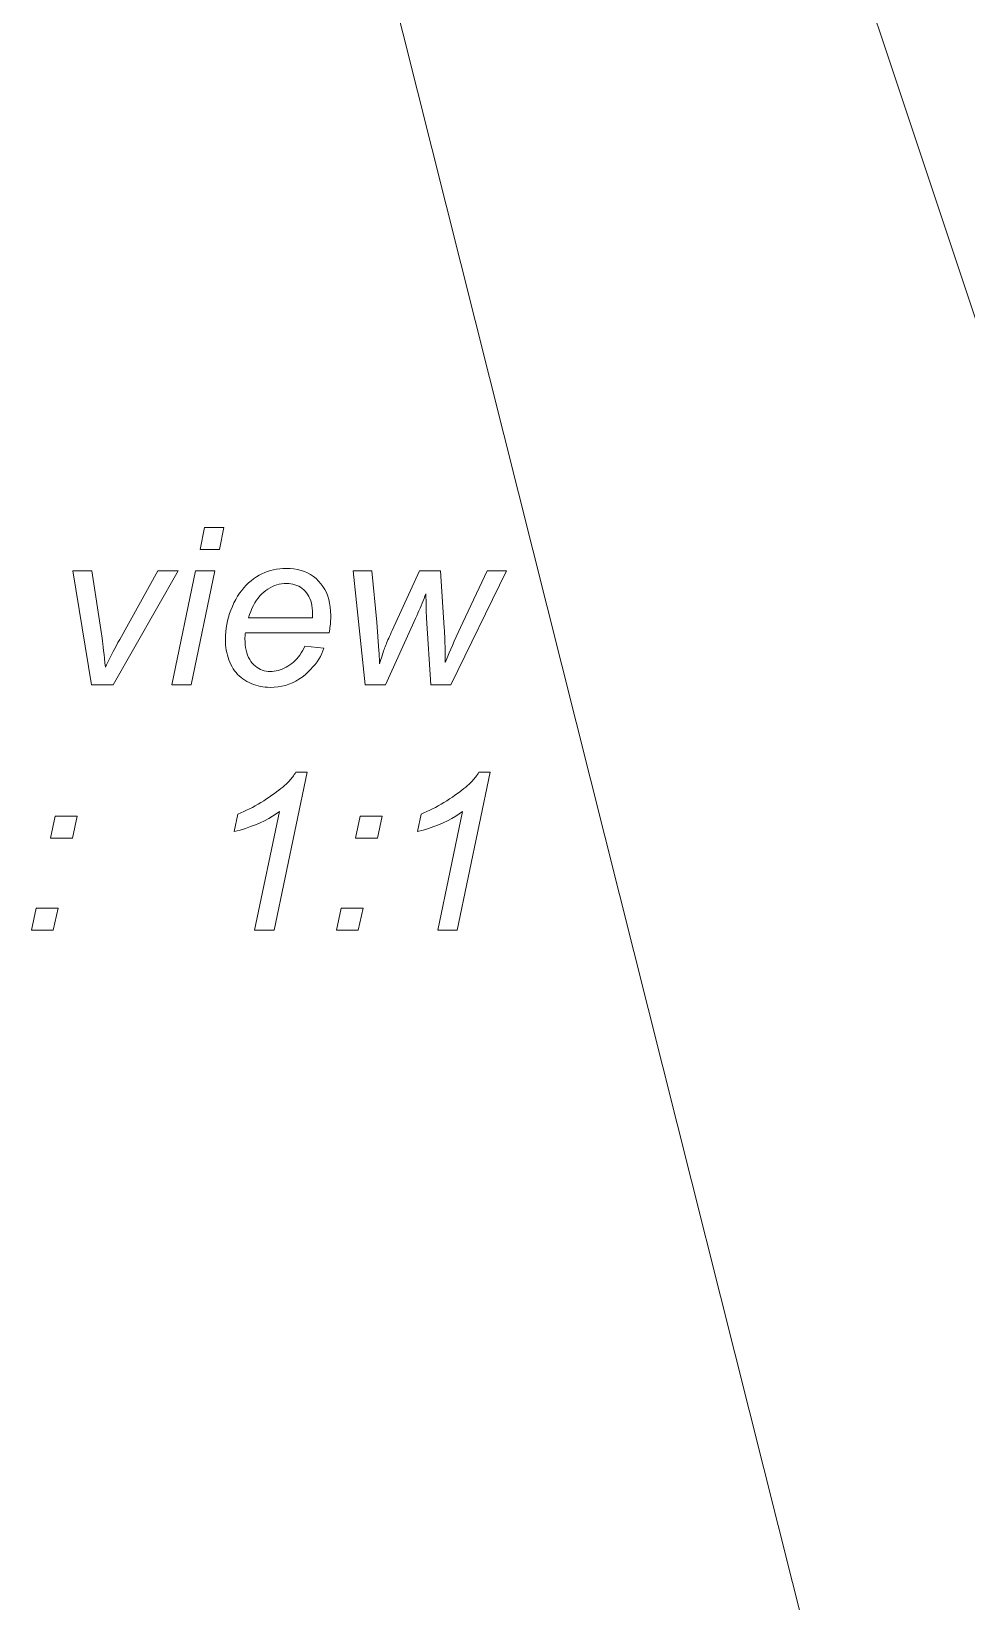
# Model space of a CAD drawing. Extents: x 0 to 420, y 0 to 594.
# Drawn here: x 141.61 to 165.42, y 198.34 to 238.31 of the extents above; entities that cross this region are included whole.
import ezdxf

# ---------------------------------------------------------------- set-up
doc = ezdxf.new("R2010")
doc.units = 0

msp = doc.modelspace()

# ---------------------------------------------------------------- linework, layer by layer
at = {"lineweight": 13}
for points in [[(142.987, 270.408), (165.76, 179.828), (240.279, 179.828)], [(152.439, 270.584), (178.153, 193.497), (227.506, 193.497)]]:
    msp.add_lwpolyline(points, dxfattribs=at)
for points in [[(145.903, 225.117), (146.02, 225.677), (146.512, 225.677), (146.394, 225.117)], [(148.572, 222.662), (149.052, 222.613), (149.028, 222.541), (149, 222.471), (148.965, 222.401), (148.926, 222.332), (148.881, 222.264), (148.831, 222.196), (148.775, 222.13), (148.714, 222.063), (148.648, 221.998), (148.576, 221.933), (148.5, 221.872), (148.421, 221.817), (148.339, 221.769), (148.255, 221.727), (148.167, 221.692), (148.077, 221.663), (147.984, 221.64), (147.888, 221.624), (147.789, 221.614), (147.688, 221.611), (147.624, 221.613), (147.561, 221.617), (147.499, 221.625), (147.439, 221.635), (147.379, 221.648), (147.32, 221.665), (147.263, 221.684), (147.207, 221.706), (147.151, 221.732), (147.097, 221.76), (147.044, 221.791), (146.995, 221.825), (146.947, 221.861), (146.902, 221.901), (146.86, 221.942), (146.821, 221.987), (146.783, 222.034), (146.749, 222.084), (146.717, 222.137), (146.688, 222.192), (146.661, 222.25), (146.637, 222.309), (146.616, 222.37), (146.598, 222.432), (146.582, 222.496), (146.57, 222.561), (146.56, 222.628), (146.553, 222.697), (146.548, 222.767), (146.547, 222.839), (146.549, 222.934), (146.556, 223.028), (146.567, 223.121), (146.582, 223.214), (146.602, 223.307), (146.626, 223.398), (146.655, 223.49), (146.688, 223.58), (146.725, 223.67), (146.767, 223.76), (146.812, 223.847), (146.86, 223.929), (146.91, 224.007), (146.963, 224.08), (147.019, 224.149), (147.077, 224.213), (147.138, 224.272), (147.201, 224.327), (147.267, 224.377), (147.336, 224.423), (147.406, 224.464), (147.478, 224.501), (147.55, 224.534), (147.624, 224.562), (147.699, 224.586), (147.775, 224.605), (147.853, 224.62), (147.931, 224.631), (148.011, 224.638), (148.091, 224.64), (148.193, 224.637), (148.29, 224.627), (148.384, 224.611), (148.473, 224.588), (148.558, 224.559), (148.638, 224.524), (148.715, 224.482), (148.787, 224.434), (148.855, 224.379), (148.92, 224.318), (148.978, 224.251), (149.031, 224.18), (149.077, 224.104), (149.118, 224.023), (149.152, 223.937), (149.18, 223.847), (149.201, 223.752), (149.217, 223.653), (149.226, 223.548), (149.229, 223.439), (149.229, 223.397), (149.228, 223.354), (149.226, 223.311), (149.223, 223.267), (149.22, 223.224), (149.215, 223.18), (149.21, 223.136), (149.205, 223.092), (149.198, 223.047), (149.191, 223.003), (147.057, 223.003), (147.055, 222.986), (147.053, 222.97), (147.052, 222.954), (147.05, 222.938), (147.049, 222.922), (147.048, 222.907), (147.047, 222.892), (147.047, 222.878), (147.047, 222.864), (147.046, 222.85), (147.048, 222.771), (147.054, 222.695), (147.063, 222.623), (147.076, 222.556), (147.093, 222.492), (147.114, 222.431), (147.138, 222.375), (147.166, 222.323), (147.198, 222.274), (147.233, 222.229), (147.272, 222.189), (147.311, 222.152), (147.353, 222.12), (147.396, 222.092), (147.441, 222.069), (147.488, 222.049), (147.536, 222.034), (147.586, 222.024), (147.637, 222.017), (147.69, 222.015), (147.741, 222.017), (147.792, 222.022), (147.842, 222.03), (147.892, 222.042), (147.942, 222.057), (147.992, 222.075), (148.042, 222.097), (148.091, 222.122), (148.14, 222.15), (148.19, 222.182), (148.238, 222.216), (148.284, 222.254), (148.327, 222.295), (148.369, 222.338), (148.408, 222.385), (148.445, 222.434), (148.48, 222.487), (148.513, 222.542), (148.543, 222.6)], [(143.139, 221.677), (142.664, 224.574), (143.145, 224.574), (143.393, 222.978), (143.401, 222.923), (143.41, 222.86), (143.419, 222.791), (143.429, 222.716), (143.439, 222.634), (143.449, 222.545), (143.46, 222.45), (143.471, 222.348), (143.482, 222.239), (143.494, 222.124), (143.523, 222.187), (143.554, 222.251), (143.586, 222.317), (143.62, 222.385), (143.656, 222.455), (143.693, 222.527), (143.731, 222.6), (143.772, 222.675), (143.813, 222.752), (143.857, 222.831), (144.825, 224.574), (145.347, 224.574), (143.688, 221.677)], [(145.183, 221.677), (145.789, 224.574), (146.282, 224.574), (145.677, 221.677)], [(147.136, 223.379), (148.763, 223.379), (148.763, 223.394), (148.764, 223.408), (148.764, 223.421), (148.764, 223.433), (148.765, 223.445), (148.765, 223.455), (148.765, 223.465), (148.765, 223.474), (148.765, 223.481), (148.765, 223.488), (148.764, 223.561), (148.758, 223.63), (148.749, 223.696), (148.736, 223.758), (148.719, 223.816), (148.699, 223.871), (148.674, 223.923), (148.647, 223.971), (148.615, 224.016), (148.58, 224.057), (148.542, 224.095), (148.501, 224.129), (148.459, 224.158), (148.414, 224.184), (148.368, 224.206), (148.319, 224.224), (148.268, 224.237), (148.215, 224.247), (148.16, 224.253), (148.102, 224.255), (148.04, 224.253), (147.978, 224.246), (147.917, 224.236), (147.858, 224.22), (147.8, 224.201), (147.743, 224.177), (147.687, 224.148), (147.632, 224.115), (147.578, 224.078), (147.525, 224.037), (147.474, 223.991), (147.426, 223.941), (147.381, 223.886), (147.338, 223.827), (147.298, 223.763), (147.26, 223.695), (147.225, 223.623), (147.193, 223.546), (147.163, 223.465)], [(150.102, 221.677), (149.799, 224.574), (150.274, 224.574), (150.405, 223.273), (150.457, 222.542), (150.458, 222.524), (150.459, 222.502), (150.461, 222.478), (150.462, 222.45), (150.464, 222.418), (150.466, 222.384), (150.467, 222.346), (150.469, 222.304), (150.471, 222.26), (150.473, 222.212), (150.49, 222.266), (150.505, 222.318), (150.52, 222.367), (150.535, 222.413), (150.549, 222.457), (150.563, 222.499), (150.576, 222.538), (150.589, 222.574), (150.601, 222.607), (150.613, 222.639), (150.625, 222.67), (150.638, 222.703), (150.653, 222.739), (150.669, 222.778), (150.687, 222.819), (150.706, 222.863), (150.726, 222.909), (150.748, 222.958), (150.771, 223.009), (150.795, 223.063), (151.486, 224.574), (152.023, 224.574), (152.119, 223.126), (152.123, 223.057), (152.127, 222.985), (152.13, 222.908), (152.134, 222.826), (152.136, 222.74), (152.139, 222.65), (152.141, 222.555), (152.143, 222.456), (152.145, 222.352), (152.146, 222.244), (152.175, 222.32), (152.207, 222.402), (152.243, 222.489), (152.283, 222.582), (152.325, 222.681), (152.372, 222.785), (152.421, 222.895), (152.474, 223.011), (152.531, 223.132), (152.591, 223.259), (153.213, 224.574), (153.707, 224.574), (152.291, 221.677), (151.778, 221.677), (151.669, 223.377), (151.666, 223.411), (151.664, 223.452), (151.662, 223.499), (151.661, 223.551), (151.659, 223.61), (151.657, 223.675), (151.656, 223.745), (151.655, 223.822), (151.653, 223.905), (151.652, 223.993), (151.629, 223.934), (151.606, 223.875), (151.581, 223.814), (151.556, 223.752), (151.53, 223.69), (151.503, 223.626), (151.475, 223.562), (151.447, 223.496), (151.418, 223.43), (151.387, 223.363), (150.621, 221.677)], [(147.293, 215.434), (147.926, 218.454), (147.841, 218.391), (147.749, 218.331), (147.651, 218.273), (147.546, 218.217), (147.434, 218.164), (147.315, 218.114), (147.19, 218.066), (147.058, 218.021), (146.92, 217.979), (146.775, 217.939), (146.868, 218.386), (146.941, 218.417), (147.015, 218.449), (147.088, 218.483), (147.161, 218.518), (147.234, 218.556), (147.306, 218.595), (147.379, 218.637), (147.451, 218.68), (147.523, 218.724), (147.595, 218.771), (147.665, 218.818), (147.731, 218.863), (147.794, 218.908), (147.853, 218.951), (147.909, 218.993), (147.961, 219.034), (148.01, 219.074), (148.055, 219.112), (148.096, 219.15), (148.134, 219.186), (148.155, 219.208), (148.177, 219.231), (148.198, 219.255), (148.219, 219.28), (148.24, 219.306), (148.261, 219.333), (148.281, 219.361), (148.301, 219.39), (148.321, 219.42), (148.341, 219.45), (148.628, 219.45), (147.79, 215.434)], [(151.954, 215.434), (152.587, 218.454), (152.501, 218.391), (152.41, 218.331), (152.311, 218.273), (152.206, 218.217), (152.094, 218.164), (151.976, 218.114), (151.851, 218.066), (151.719, 218.021), (151.58, 217.979), (151.435, 217.939), (151.528, 218.386), (151.602, 218.417), (151.675, 218.449), (151.748, 218.483), (151.821, 218.518), (151.894, 218.556), (151.967, 218.595), (152.039, 218.637), (152.111, 218.68), (152.183, 218.724), (152.255, 218.771), (152.325, 218.818), (152.392, 218.863), (152.454, 218.908), (152.514, 218.951), (152.569, 218.993), (152.621, 219.034), (152.67, 219.074), (152.715, 219.112), (152.756, 219.15), (152.794, 219.186), (152.816, 219.208), (152.837, 219.231), (152.859, 219.255), (152.88, 219.28), (152.9, 219.306), (152.921, 219.333), (152.941, 219.361), (152.962, 219.39), (152.982, 219.42), (153.001, 219.45), (153.288, 219.45), (152.45, 215.434)], [(142.098, 217.772), (142.216, 218.332), (142.772, 218.332), (142.658, 217.772)], [(149.864, 217.772), (149.981, 218.332), (150.538, 218.332), (150.423, 217.772)], [(141.61, 215.434), (141.727, 215.993), (142.287, 215.993), (142.166, 215.434)], [(149.375, 215.434), (149.493, 215.993), (150.052, 215.993), (149.932, 215.434)]]:
    msp.add_lwpolyline(points, close=True, dxfattribs=at)

doc.saveas('drawing.dxf')
